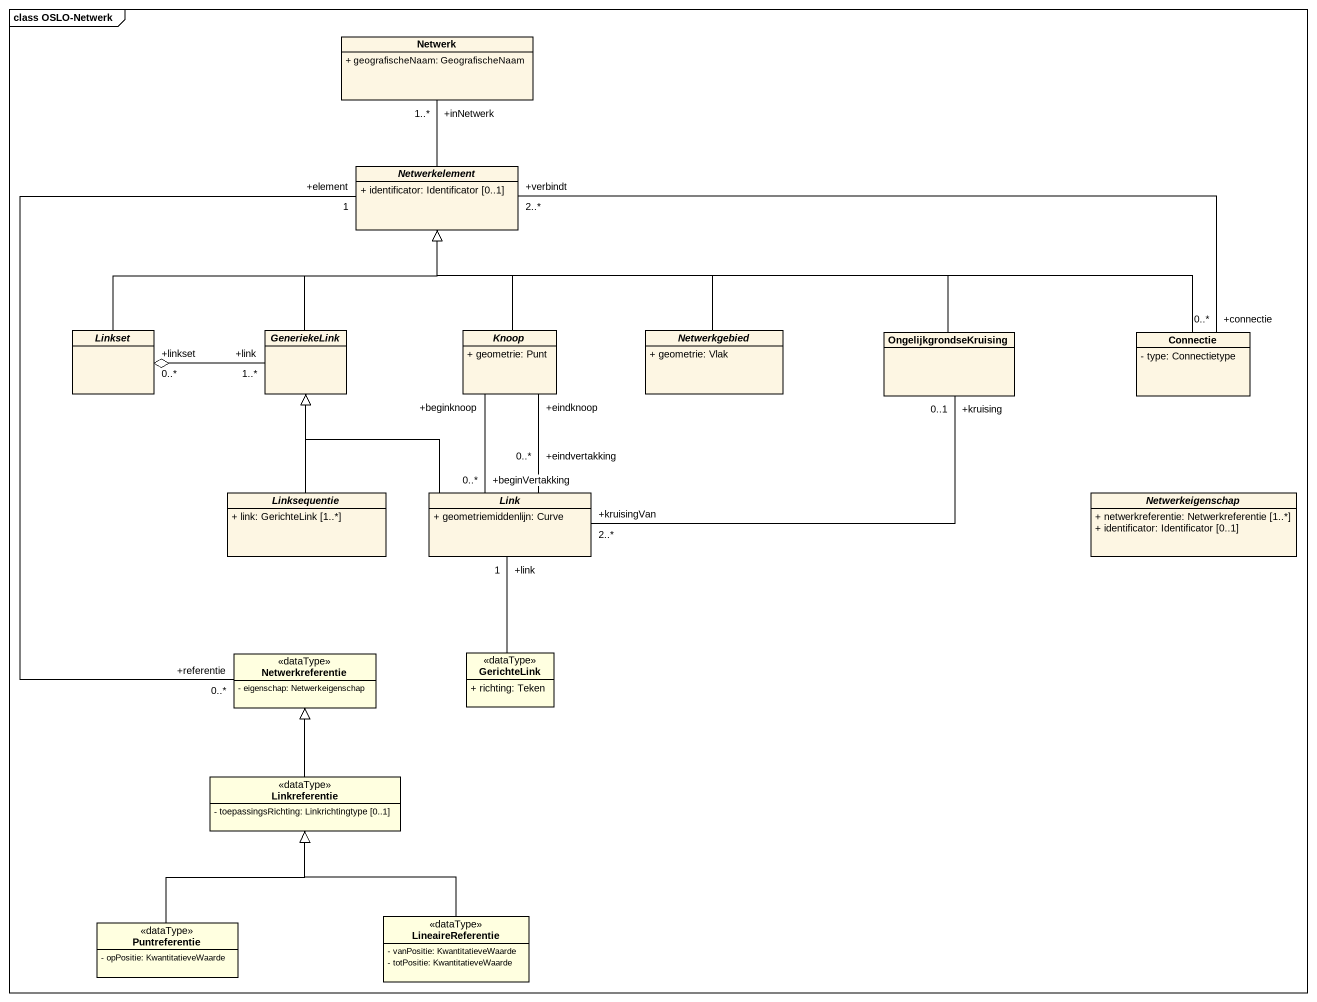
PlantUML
@startuml
mainframe class OSLO-Netwerk
hide circle
hide empty members
skinparam classAttributeIconSize 0
class Netwerk {
  + geografischeNaam: GeografischeNaam
}
abstract class Netwerkelement {
  + identificator: Identificator [0..1]
}
abstract class Linkset
abstract class GeneriekeLink
abstract class Knoop {
  + geometrie: Punt
}
abstract class Netwerkgebied {
  + geometrie: Vlak
}
class OngelijkgrondseKruising
class Connectie {
  - type: Connectietype
}
abstract class Linksequentie {
  + link: GerichteLink [1..*]
}
abstract class Link {
  + geometriemiddenlijn: Curve
}
abstract class Netwerkeigenschap {
  + netwerkreferentie: Netwerkreferentie [1..*]
  + identificator: Identificator [0..1]
}
class Netwerkreferentie <<dataType>> #FFFFE0 {
  - eigenschap: Netwerkeigenschap
}
class GerichteLink <<dataType>> #FFFFE0 {
  + richting: Teken
}
class Linkreferentie <<dataType>> #FFFFE0 {
  - toepassingsRichting: Linkrichtingtype [0..1]
}
class Puntreferentie <<dataType>> #FFFFE0 {
  - opPositie: KwantitatieveWaarde
}
class LineaireReferentie <<dataType>> #FFFFE0 {
  - vanPositie: KwantitatieveWaarde
  - totPositie: KwantitatieveWaarde
}
Netwerkelement -up- "+inNetwerk\n1..*" Netwerk
Linkset -right-|> Netwerkelement
GeneriekeLink -up-|> Netwerkelement
GeneriekeLink "+link\n1..*" -left-o "+linkset\n0..*" Linkset
Knoop -up-|> Netwerkelement
Netwerkgebied -left-|> Netwerkelement
OngelijkgrondseKruising -left-|> Netwerkelement
OngelijkgrondseKruising "+kruising\n0..1" -left- "+kruisingVan\n2..*" Link
Connectie -left-|> Netwerkelement
Connectie "+connectie\n0..*" -left- "+verbindt\n2..*" Netwerkelement
Linksequentie -up-|> GeneriekeLink
Link -up-|> GeneriekeLink
Link "+beginVertakking\n0..*" -up- "+beginknoop" Knoop
Link "+eindvertakking\n0..*" -up- "+eindknoop" Knoop
Netwerkreferentie "+referentie\n0..*" -up- "+element\n1" Netwerkelement
GerichteLink -up- "+link\n1" Link
Linkreferentie -up-|> Netwerkreferentie
Puntreferentie -up-|> Linkreferentie
LineaireReferentie -up-|> Linkreferentie
@enduml
